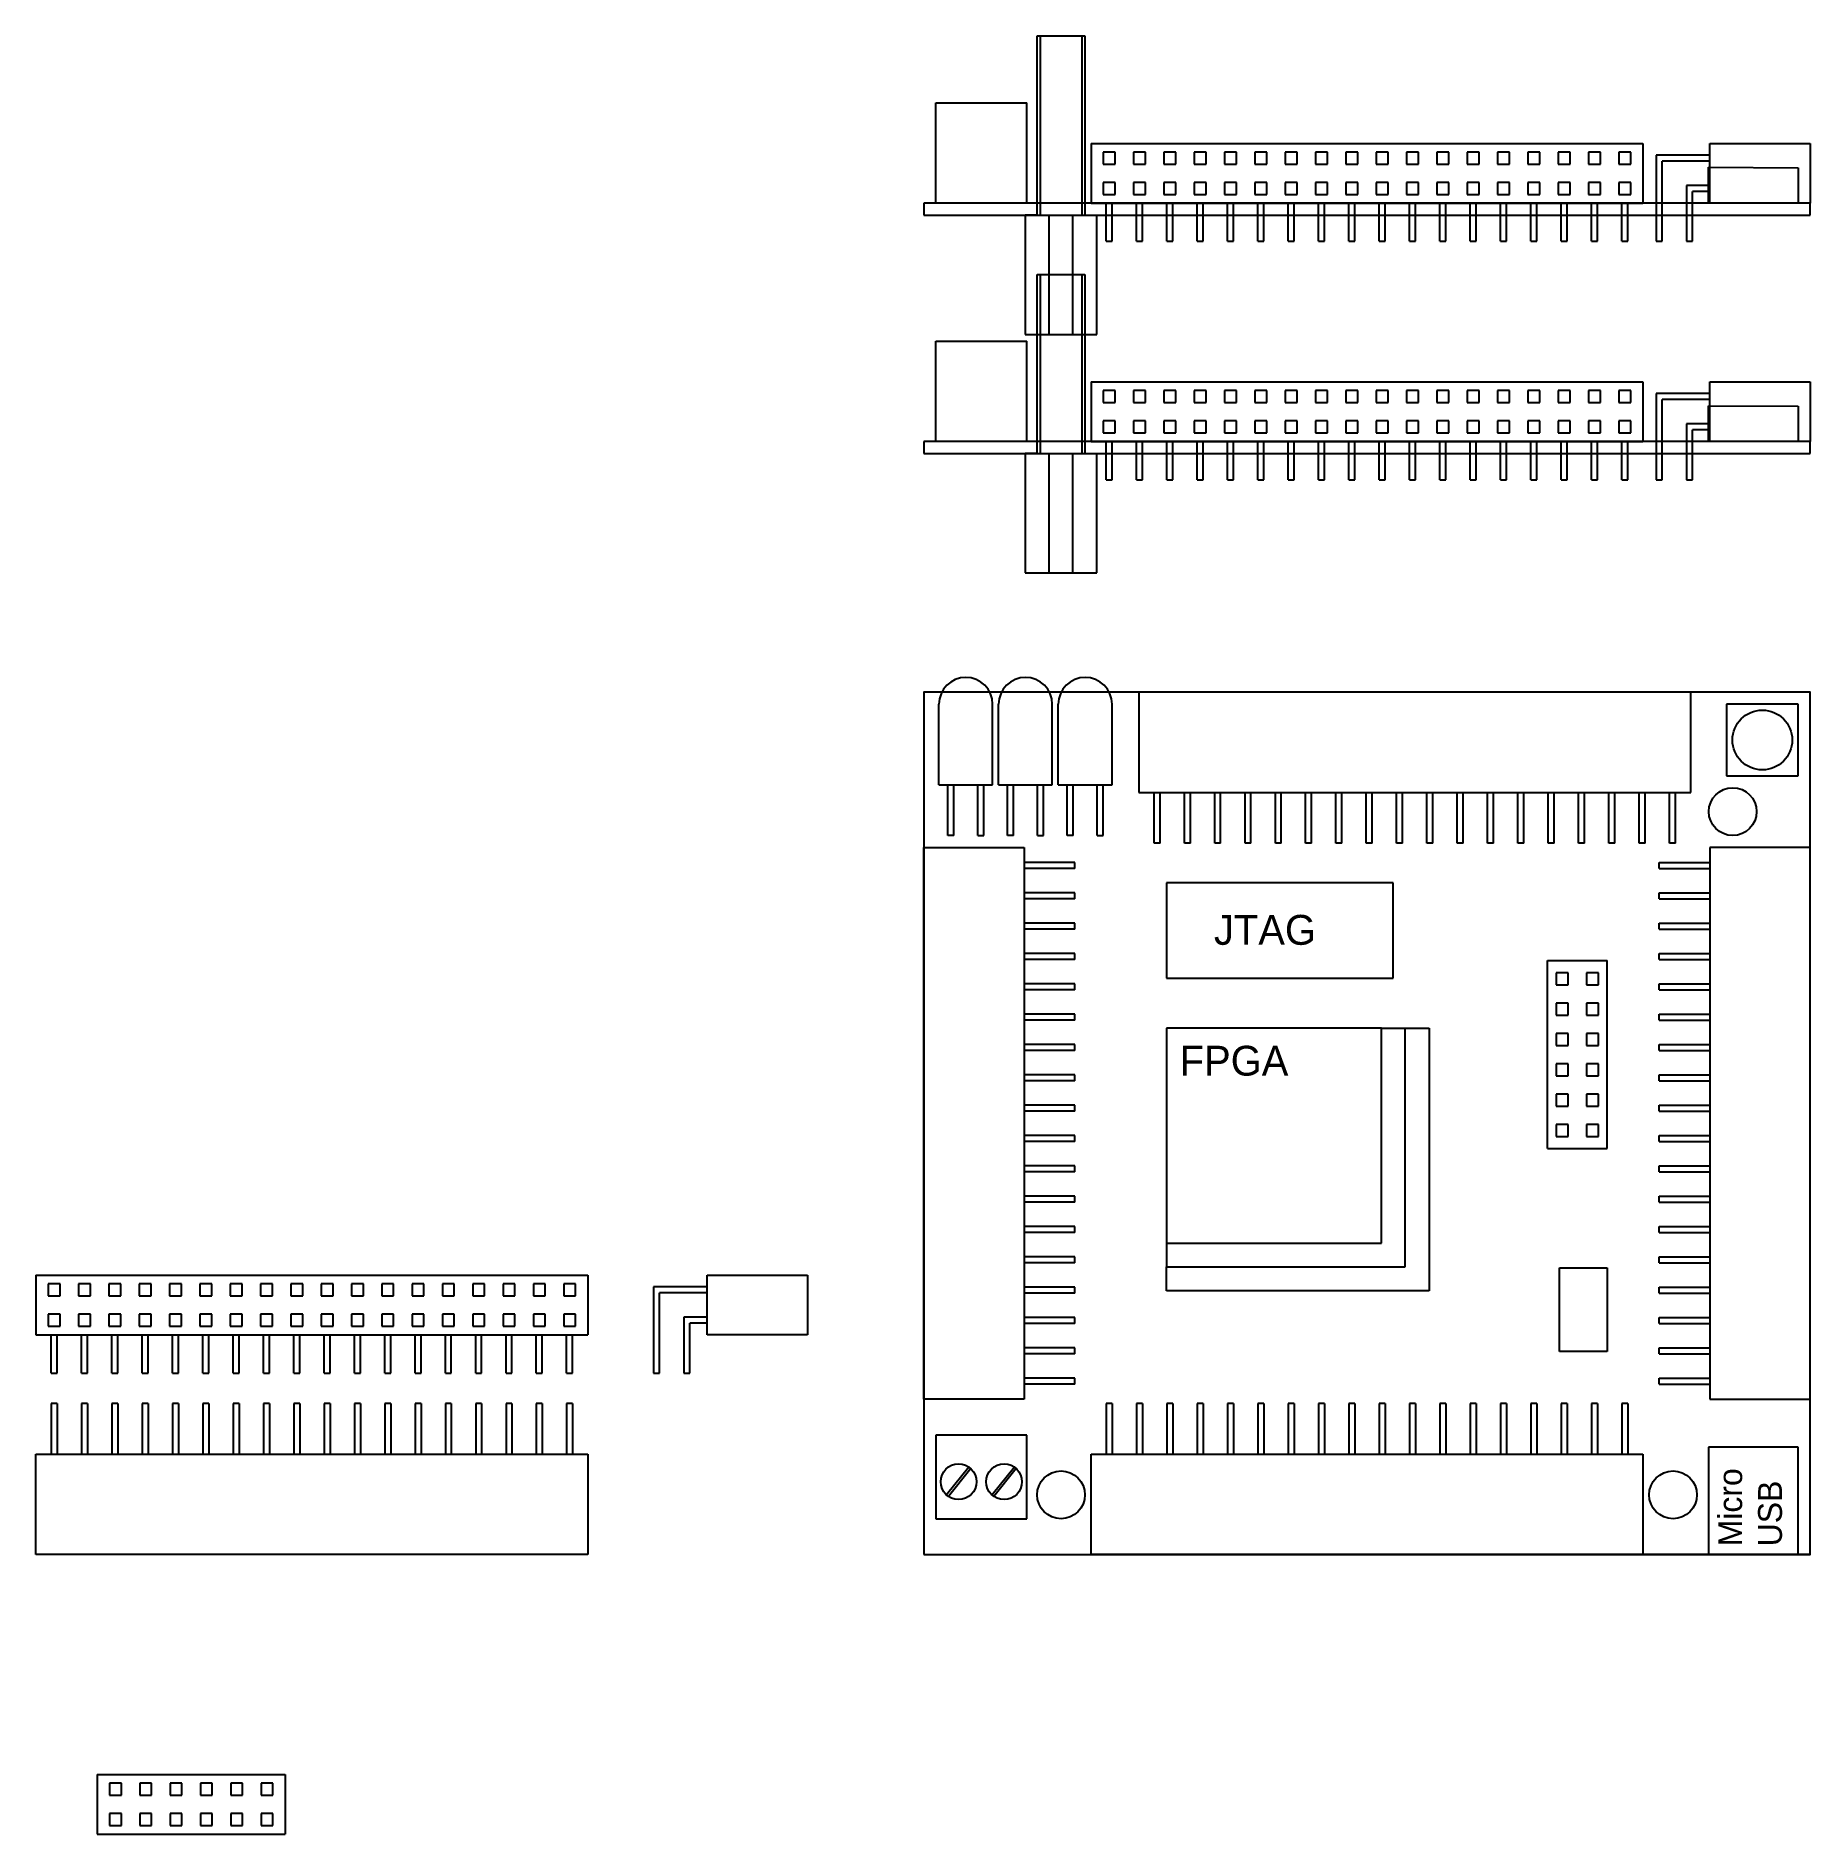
# Model space of a CAD drawing. Header units: millimetres. Extents: x 169 to 318, y 110 to 261.
import ezdxf

# ---------------------------------------------------------------- set-up
doc = ezdxf.new("R2010")
doc.units = ezdxf.units.MM

# ---------------------------------------------------------------- blocks, each defined once
blk = doc.blocks.new('*U6')
for p, q in [((-0.25, -1.6), (-0.25, 1.6)), ((0.25, -1.6), (0.25, 1.6)), ((-0.25, -1.6), (0.25, -1.6))]:
    blk.add_line(p, q)
blk = doc.blocks.new('*U7')
at = {"color": 0, "linetype": 'ByBlock', "lineweight": -2, "transparency": 16777216}
for p in [(0, 0), (2.54, 0), (5.08, 0), (7.62, 0), (10.16, 0), (12.7, 0), (15.24, 0), (17.78, 0), (20.32, 0), (22.86, 0), (25.4, 0), (27.94, 0), (30.48, 0), (33.02, 0), (35.56, 0), (38.1, 0), (40.64, 0), (43.18, 0)]:
    blk.add_blockref('*U6', p, dxfattribs=at)
blk = doc.blocks.new('*U8')
for p, q in [((0.25, 2.12), (-0.25, 2.12)), ((-0.25, 2.12), (-0.25, -2.12)), ((0.25, 2.12), (0.25, -2.12))]:
    blk.add_line(p, q)
blk = doc.blocks.new('*U9')
at = {"color": 0, "linetype": 'ByBlock', "lineweight": -2, "transparency": 16777216}
for p in [(0, 0), (2.54, 0), (5.08, 0), (7.62, 0), (10.16, 0), (12.7, 0), (15.24, 0), (17.78, 0), (20.32, 0), (22.86, 0), (25.4, 0), (27.94, 0), (30.48, 0), (33.02, 0), (35.56, 0), (38.1, 0), (40.64, 0), (43.18, 0)]:
    blk.add_blockref('*U8', p, dxfattribs=at)
blk = doc.blocks.new('*U10')
for p, q in [((0.25, 2.12), (-0.25, 2.12)), ((-0.25, 2.12), (-0.25, -2.12)), ((0.25, 2.12), (0.25, -2.12))]:
    blk.add_line(p, q)
blk = doc.blocks.new('*U12')
at = {"color": 0, "linetype": 'ByBlock', "lineweight": -2, "transparency": 16777216}
for p in [(0, 0), (2.54, 0), (5.08, 0), (7.62, 0), (10.16, 0), (12.7, 0), (15.24, 0), (17.78, 0), (20.32, 0), (22.86, 0), (25.4, 0), (27.94, 0), (30.48, 0), (33.02, 0), (35.56, 0), (38.1, 0), (40.64, 0), (43.18, 0)]:
    blk.add_blockref('*U10', p, dxfattribs=at)
blk = doc.blocks.new('*U16')
for p, q in [((0.25, 2.12), (-0.25, 2.12)), ((-0.25, 2.12), (-0.25, -2.12)), ((0.25, 2.12), (0.25, -2.12))]:
    blk.add_line(p, q)
blk = doc.blocks.new('*U18')
at = {"color": 0, "linetype": 'ByBlock', "lineweight": -2, "transparency": 16777216}
for p in [(0, 0), (2.54, 0), (5.08, 0), (7.62, 0), (10.16, 0), (12.7, 0), (15.24, 0), (17.78, 0), (20.32, 0), (22.86, 0), (25.4, 0), (27.94, 0), (30.48, 0), (33.02, 0), (35.56, 0), (38.1, 0), (40.64, 0), (43.18, 0)]:
    blk.add_blockref('*U16', p, dxfattribs=at)
blk = doc.blocks.new('*U19')
for p, q in [((0.25, 2.12), (-0.25, 2.12)), ((-0.25, 2.12), (-0.25, -2.12)), ((0.25, 2.12), (0.25, -2.12))]:
    blk.add_line(p, q)
blk = doc.blocks.new('*U21')
at = {"color": 0, "linetype": 'ByBlock', "lineweight": -2, "transparency": 16777216}
for p in [(0, 0), (2.54, 0), (5.08, 0), (7.62, 0), (10.16, 0), (12.7, 0), (15.24, 0), (17.78, 0), (20.32, 0), (22.86, 0), (25.4, 0), (27.94, 0), (30.48, 0), (33.02, 0), (35.56, 0), (38.1, 0), (40.64, 0), (43.18, 0)]:
    blk.add_blockref('*U19', p, dxfattribs=at)
blk = doc.blocks.new('*U22')
for p, q in [((0.25, 2.12), (-0.25, 2.12)), ((-0.25, 2.12), (-0.25, -2.12)), ((0.25, 2.12), (0.25, -2.12))]:
    blk.add_line(p, q)
blk = doc.blocks.new('*U24')
at = {"color": 0, "linetype": 'ByBlock', "lineweight": -2, "transparency": 16777216}
for p in [(0, 0), (2.54, 0), (5.08, 0), (7.62, 0), (10.16, 0), (12.7, 0), (15.24, 0), (17.78, 0), (20.32, 0), (22.86, 0), (25.4, 0), (27.94, 0), (30.48, 0), (33.02, 0), (35.56, 0), (38.1, 0), (40.64, 0), (43.18, 0)]:
    blk.add_blockref('*U22', p, dxfattribs=at)
blk = doc.blocks.new('*U60')
for p, q in [((0.25, 2.12), (-0.25, 2.12)), ((-0.25, 2.12), (-0.25, -2.12)), ((0.25, 2.12), (0.25, -2.12))]:
    blk.add_line(p, q)
blk = doc.blocks.new('*U62')
at = {"color": 0, "linetype": 'ByBlock', "lineweight": -2, "transparency": 16777216}
blk.add_blockref('*U60', (0, 0), dxfattribs=at)
blk = doc.blocks.new('*U63')
for p, q in [((0.25, 2.12), (-0.25, 2.12)), ((-0.25, 2.12), (-0.25, -2.12)), ((0.25, 2.12), (0.25, -2.12))]:
    blk.add_line(p, q)
blk = doc.blocks.new('*U64')
at = {"color": 0, "linetype": 'ByBlock', "lineweight": -2, "transparency": 16777216}
blk.add_blockref('*U63', (0, 0), dxfattribs=at)
blk = doc.blocks.new('*U58')
for p, q in [((-2.25, -2.38), (-2.25, 4.37)), ((2.25, -2.38), (2.25, 4.37)), ((-2.25, -2.38), (2.25, -2.38))]:
    blk.add_line(p, q)
blk.add_arc((0, 4.37), 2.25, 0, 180)
at = {"xscale": -1, "rotation": 180}
blk.add_blockref('*U62', (-1.25, -4.5), dxfattribs=at)
at = {"rotation": 180}
blk.add_blockref('*U64', (1.25, -4.5), dxfattribs=at)
blk = doc.blocks.new('*U59')
at = {"color": 0, "linetype": 'ByBlock', "lineweight": -2, "transparency": 16777216}
for p in [(0, 0), (5, 0), (10, 0)]:
    blk.add_blockref('*U58', p, dxfattribs=at)
blk = doc.blocks.new('*U78')
for p, q in [((-0.25, -1.6), (-0.25, 1.6)), ((0.25, -1.6), (0.25, 1.6)), ((-0.25, -1.6), (0.25, -1.6))]:
    blk.add_line(p, q)
blk = doc.blocks.new('*U80')
at = {"color": 0, "linetype": 'ByBlock', "lineweight": -2, "transparency": 16777216}
for p in [(0, 0), (2.54, 0), (5.08, 0), (7.62, 0), (10.16, 0), (12.7, 0), (15.24, 0), (17.78, 0), (20.32, 0), (22.86, 0), (25.4, 0), (27.94, 0), (30.48, 0), (33.02, 0), (35.56, 0), (38.1, 0), (40.64, 0), (43.18, 0)]:
    blk.add_blockref('*U78', p, dxfattribs=at)
blk = doc.blocks.new('*U82')
for p, q in [((-0.25, -1.6), (-0.25, 1.6)), ((0.25, -1.6), (0.25, 1.6)), ((-0.25, -1.6), (0.25, -1.6))]:
    blk.add_line(p, q)
blk = doc.blocks.new('*U84')
at = {"color": 0, "linetype": 'ByBlock', "lineweight": -2, "transparency": 16777216}
for p in [(0, 0), (2.54, 0), (5.08, 0), (7.62, 0), (10.16, 0), (12.7, 0), (15.24, 0), (17.78, 0), (20.32, 0), (22.86, 0), (25.4, 0), (27.94, 0), (30.48, 0), (33.02, 0), (35.56, 0), (38.1, 0), (40.64, 0), (43.18, 0)]:
    blk.add_blockref('*U82', p, dxfattribs=at)

msp = doc.modelspace()

# ---------------------------------------------------------------- linework, layer by layer
for p, q in [((253.29, 245.7), (253.29, 260.7)), ((253.29, 260.7), (257.29, 260.7)), ((253.54, 260.7), (253.54, 245.7)), ((257.04, 260.7), (257.04, 245.7)), ((257.29, 260.7), (257.29, 245.7)), ((244.81, 246.7), (244.81, 255.1)), ((244.81, 255.1), (252.43, 255.1)), ((252.43, 246.7), (252.43, 255.1)), ((257.81, 251.7), (257.81, 246.7)), ((257.81, 251.7), (304.03, 251.7)), ((304.03, 251.7), (304.03, 246.7)), ((309.63, 246.7), (309.63, 251.7)), ((309.63, 251.7), (318.03, 251.7)), ((318.03, 251.7), (318.03, 246.7)), ((259.83, 250.97), (258.83, 250.97)), ((258.83, 250.97), (258.83, 249.97)), ((259.83, 249.97), (259.83, 250.97)), ((262.37, 250.97), (261.37, 250.97)), ((261.37, 250.97), (261.37, 249.97)), ((262.37, 249.97), (262.37, 250.97)), ((264.91, 250.97), (263.91, 250.97)), ((263.91, 250.97), (263.91, 249.97)), ((264.91, 249.97), (264.91, 250.97)), ((267.45, 250.97), (266.45, 250.97)), ((266.45, 250.97), (266.45, 249.97)), ((267.45, 249.97), (267.45, 250.97)), ((269.99, 250.97), (268.99, 250.97)), ((268.99, 250.97), (268.99, 249.97)), ((269.99, 249.97), (269.99, 250.97)), ((272.53, 250.97), (271.53, 250.97)), ((271.53, 250.97), (271.53, 249.97)), ((272.53, 249.97), (272.53, 250.97)), ((275.07, 250.97), (274.07, 250.97)), ((274.07, 250.97), (274.07, 249.97)), ((275.07, 249.97), (275.07, 250.97)), ((277.61, 250.97), (276.61, 250.97)), ((276.61, 250.97), (276.61, 249.97)), ((277.61, 249.97), (277.61, 250.97)), ((280.15, 250.97), (279.15, 250.97)), ((279.15, 250.97), (279.15, 249.97)), ((280.15, 249.97), (280.15, 250.97)), ((282.69, 250.97), (281.69, 250.97)), ((281.69, 250.97), (281.69, 249.97)), ((282.69, 249.97), (282.69, 250.97)), ((285.23, 250.97), (284.23, 250.97)), ((284.23, 250.97), (284.23, 249.97)), ((285.23, 249.97), (285.23, 250.97)), ((287.77, 250.97), (286.77, 250.97)), ((286.77, 250.97), (286.77, 249.97)), ((287.77, 249.97), (287.77, 250.97)), ((290.31, 250.97), (289.31, 250.97)), ((289.31, 250.97), (289.31, 249.97)), ((290.31, 249.97), (290.31, 250.97)), ((292.85, 250.97), (291.85, 250.97)), ((291.85, 250.97), (291.85, 249.97)), ((292.85, 249.97), (292.85, 250.97)), ((295.39, 250.97), (294.39, 250.97)), ((294.39, 250.97), (294.39, 249.97)), ((295.39, 249.97), (295.39, 250.97)), ((297.93, 250.97), (296.93, 250.97)), ((296.93, 250.97), (296.93, 249.97)), ((297.93, 249.97), (297.93, 250.97)), ((300.47, 250.97), (299.47, 250.97)), ((299.47, 250.97), (299.47, 249.97)), ((300.47, 249.97), (300.47, 250.97)), ((303.01, 250.97), (302.01, 250.97)), ((302.01, 250.97), (302.01, 249.97)), ((303.01, 249.97), (303.01, 250.97)), ((309.63, 250.72), (305.14, 250.72)), ((305.14, 250.72), (305.14, 243.5)), ((309.63, 250.22), (305.64, 250.22)), ((305.64, 243.5), (305.64, 250.22)), ((258.83, 249.97), (259.83, 249.97)), ((261.37, 249.97), (262.37, 249.97)), ((263.91, 249.97), (264.91, 249.97)), ((266.45, 249.97), (267.45, 249.97)), ((268.99, 249.97), (269.99, 249.97)), ((271.53, 249.97), (272.53, 249.97)), ((274.07, 249.97), (275.07, 249.97)), ((276.61, 249.97), (277.61, 249.97)), ((279.15, 249.97), (280.15, 249.97)), ((281.69, 249.97), (282.69, 249.97)), ((284.23, 249.97), (285.23, 249.97)), ((286.77, 249.97), (287.77, 249.97)), ((289.31, 249.97), (290.31, 249.97)), ((291.85, 249.97), (292.85, 249.97)), ((294.39, 249.97), (295.39, 249.97)), ((296.93, 249.97), (297.93, 249.97)), ((299.47, 249.97), (300.47, 249.97)), ((302.01, 249.97), (303.01, 249.97)), ((309.53, 246.7), (309.53, 249.7)), ((309.53, 249.7), (317.03, 249.64)), ((317.03, 249.64), (317.03, 246.7)), ((259.83, 248.43), (258.83, 248.43)), ((258.83, 248.43), (258.83, 247.43)), ((258.83, 247.43), (259.83, 247.43)), ((259.83, 247.43), (259.83, 248.43)), ((262.37, 248.43), (261.37, 248.43)), ((261.37, 248.43), (261.37, 247.43)), ((261.37, 247.43), (262.37, 247.43)), ((262.37, 247.43), (262.37, 248.43)), ((264.91, 248.43), (263.91, 248.43)), ((263.91, 248.43), (263.91, 247.43)), ((263.91, 247.43), (264.91, 247.43)), ((264.91, 247.43), (264.91, 248.43)), ((267.45, 248.43), (266.45, 248.43)), ((266.45, 248.43), (266.45, 247.43)), ((266.45, 247.43), (267.45, 247.43)), ((267.45, 247.43), (267.45, 248.43)), ((269.99, 248.43), (268.99, 248.43)), ((268.99, 248.43), (268.99, 247.43)), ((268.99, 247.43), (269.99, 247.43)), ((269.99, 247.43), (269.99, 248.43)), ((272.53, 248.43), (271.53, 248.43)), ((271.53, 248.43), (271.53, 247.43)), ((271.53, 247.43), (272.53, 247.43)), ((272.53, 247.43), (272.53, 248.43)), ((275.07, 248.43), (274.07, 248.43)), ((274.07, 248.43), (274.07, 247.43)), ((274.07, 247.43), (275.07, 247.43)), ((275.07, 247.43), (275.07, 248.43)), ((277.61, 248.43), (276.61, 248.43)), ((276.61, 248.43), (276.61, 247.43)), ((276.61, 247.43), (277.61, 247.43)), ((277.61, 247.43), (277.61, 248.43)), ((280.15, 248.43), (279.15, 248.43)), ((279.15, 248.43), (279.15, 247.43)), ((279.15, 247.43), (280.15, 247.43)), ((280.15, 247.43), (280.15, 248.43)), ((282.69, 248.43), (281.69, 248.43)), ((281.69, 248.43), (281.69, 247.43)), ((281.69, 247.43), (282.69, 247.43)), ((282.69, 247.43), (282.69, 248.43)), ((285.23, 248.43), (284.23, 248.43)), ((284.23, 248.43), (284.23, 247.43)), ((284.23, 247.43), (285.23, 247.43)), ((285.23, 247.43), (285.23, 248.43)), ((287.77, 248.43), (286.77, 248.43)), ((286.77, 248.43), (286.77, 247.43)), ((286.77, 247.43), (287.77, 247.43)), ((287.77, 247.43), (287.77, 248.43)), ((290.31, 248.43), (289.31, 248.43)), ((289.31, 248.43), (289.31, 247.43)), ((289.31, 247.43), (290.31, 247.43)), ((290.31, 247.43), (290.31, 248.43)), ((292.85, 248.43), (291.85, 248.43)), ((291.85, 248.43), (291.85, 247.43)), ((291.85, 247.43), (292.85, 247.43)), ((292.85, 247.43), (292.85, 248.43)), ((295.39, 248.43), (294.39, 248.43)), ((294.39, 248.43), (294.39, 247.43)), ((294.39, 247.43), (295.39, 247.43)), ((295.39, 247.43), (295.39, 248.43)), ((297.93, 248.43), (296.93, 248.43)), ((296.93, 248.43), (296.93, 247.43)), ((296.93, 247.43), (297.93, 247.43)), ((297.93, 247.43), (297.93, 248.43)), ((300.47, 248.43), (299.47, 248.43)), ((299.47, 248.43), (299.47, 247.43)), ((299.47, 247.43), (300.47, 247.43)), ((300.47, 247.43), (300.47, 248.43)), ((303.01, 248.43), (302.01, 248.43)), ((302.01, 248.43), (302.01, 247.43)), ((302.01, 247.43), (303.01, 247.43)), ((303.01, 247.43), (303.01, 248.43)), ((309.63, 248.18), (307.68, 248.18)), ((307.68, 248.18), (307.68, 243.5)), ((309.63, 247.68), (308.18, 247.68)), ((308.18, 243.5), (308.18, 247.68)), ((318.03, 246.7), (243.81, 246.7)), ((243.81, 246.7), (243.81, 245.7)), ((243.81, 245.7), (318.03, 245.7)), ((253.29, 245.7), (252.29, 245.7)), ((252.29, 245.7), (252.29, 235.7)), ((254.29, 235.7), (254.29, 245.7)), ((256.29, 235.7), (256.29, 245.7)), ((257.81, 246.7), (304.03, 246.7)), ((258.29, 235.7), (258.29, 245.7)), ((318.03, 246.7), (309.63, 246.7)), ((318.03, 245.7), (318.03, 246.7)), ((305.14, 243.5), (305.64, 243.5)), ((307.68, 243.5), (308.18, 243.5)), ((253.29, 225.73), (253.29, 240.73)), ((253.29, 240.73), (257.29, 240.73)), ((253.54, 240.73), (253.54, 225.73)), ((257.04, 240.73), (257.04, 225.73)), ((257.29, 240.73), (257.29, 225.73)), ((244.81, 226.73), (244.81, 235.13)), ((244.81, 235.13), (252.43, 235.13)), ((252.29, 235.7), (258.29, 235.7)), ((252.43, 226.73), (252.43, 235.13)), ((257.81, 231.73), (257.81, 226.73)), ((257.81, 231.73), (304.03, 231.73)), ((259.83, 231), (258.83, 231)), ((258.83, 231), (258.83, 230)), ((259.83, 230), (259.83, 231)), ((262.37, 231), (261.37, 231)), ((261.37, 231), (261.37, 230)), ((262.37, 230), (262.37, 231)), ((264.91, 231), (263.91, 231)), ((263.91, 231), (263.91, 230)), ((264.91, 230), (264.91, 231)), ((267.45, 231), (266.45, 231)), ((266.45, 231), (266.45, 230)), ((267.45, 230), (267.45, 231)), ((269.99, 231), (268.99, 231)), ((268.99, 231), (268.99, 230)), ((269.99, 230), (269.99, 231)), ((272.53, 231), (271.53, 231)), ((271.53, 231), (271.53, 230)), ((272.53, 230), (272.53, 231)), ((275.07, 231), (274.07, 231)), ((274.07, 231), (274.07, 230)), ((275.07, 230), (275.07, 231)), ((277.61, 231), (276.61, 231)), ((276.61, 231), (276.61, 230)), ((277.61, 230), (277.61, 231)), ((280.15, 231), (279.15, 231)), ((279.15, 231), (279.15, 230)), ((280.15, 230), (280.15, 231)), ((282.69, 231), (281.69, 231)), ((281.69, 231), (281.69, 230)), ((282.69, 230), (282.69, 231)), ((285.23, 231), (284.23, 231)), ((284.23, 231), (284.23, 230)), ((285.23, 230), (285.23, 231)), ((287.77, 231), (286.77, 231)), ((286.77, 231), (286.77, 230)), ((287.77, 230), (287.77, 231)), ((290.31, 231), (289.31, 231)), ((289.31, 231), (289.31, 230)), ((290.31, 230), (290.31, 231)), ((292.85, 231), (291.85, 231)), ((291.85, 231), (291.85, 230)), ((292.85, 230), (292.85, 231)), ((295.39, 231), (294.39, 231)), ((294.39, 231), (294.39, 230)), ((295.39, 230), (295.39, 231)), ((297.93, 231), (296.93, 231)), ((296.93, 231), (296.93, 230)), ((297.93, 230), (297.93, 231)), ((300.47, 231), (299.47, 231)), ((299.47, 231), (299.47, 230)), ((300.47, 230), (300.47, 231)), ((303.01, 231), (302.01, 231)), ((302.01, 231), (302.01, 230)), ((303.01, 230), (303.01, 231)), ((304.03, 231.73), (304.03, 226.73)), ((309.63, 230.75), (305.14, 230.75)), ((305.14, 230.75), (305.14, 223.53)), ((309.63, 226.73), (309.63, 231.73)), ((309.63, 231.73), (318.03, 231.73)), ((318.03, 231.73), (318.03, 226.73)), ((258.83, 230), (259.83, 230)), ((261.37, 230), (262.37, 230)), ((263.91, 230), (264.91, 230)), ((266.45, 230), (267.45, 230)), ((268.99, 230), (269.99, 230)), ((271.53, 230), (272.53, 230)), ((274.07, 230), (275.07, 230)), ((276.61, 230), (277.61, 230)), ((279.15, 230), (280.15, 230)), ((281.69, 230), (282.69, 230)), ((284.23, 230), (285.23, 230)), ((286.77, 230), (287.77, 230)), ((289.31, 230), (290.31, 230)), ((291.85, 230), (292.85, 230)), ((294.39, 230), (295.39, 230)), ((296.93, 230), (297.93, 230)), ((299.47, 230), (300.47, 230)), ((302.01, 230), (303.01, 230)), ((309.63, 230.25), (305.64, 230.25)), ((305.64, 223.53), (305.64, 230.25)), ((309.53, 226.73), (309.53, 229.73)), ((309.53, 229.73), (317.03, 229.68)), ((317.03, 229.68), (317.03, 226.73)), ((259.83, 228.46), (258.83, 228.46)), ((258.83, 228.46), (258.83, 227.46)), ((258.83, 227.46), (259.83, 227.46)), ((259.83, 227.46), (259.83, 228.46)), ((262.37, 228.46), (261.37, 228.46)), ((261.37, 228.46), (261.37, 227.46)), ((261.37, 227.46), (262.37, 227.46)), ((262.37, 227.46), (262.37, 228.46)), ((264.91, 228.46), (263.91, 228.46)), ((263.91, 228.46), (263.91, 227.46)), ((263.91, 227.46), (264.91, 227.46)), ((264.91, 227.46), (264.91, 228.46)), ((267.45, 228.46), (266.45, 228.46)), ((266.45, 228.46), (266.45, 227.46)), ((266.45, 227.46), (267.45, 227.46)), ((267.45, 227.46), (267.45, 228.46)), ((269.99, 228.46), (268.99, 228.46)), ((268.99, 228.46), (268.99, 227.46)), ((268.99, 227.46), (269.99, 227.46)), ((269.99, 227.46), (269.99, 228.46)), ((272.53, 228.46), (271.53, 228.46)), ((271.53, 228.46), (271.53, 227.46)), ((271.53, 227.46), (272.53, 227.46)), ((272.53, 227.46), (272.53, 228.46)), ((275.07, 228.46), (274.07, 228.46)), ((274.07, 228.46), (274.07, 227.46)), ((274.07, 227.46), (275.07, 227.46)), ((275.07, 227.46), (275.07, 228.46)), ((277.61, 228.46), (276.61, 228.46)), ((276.61, 228.46), (276.61, 227.46)), ((276.61, 227.46), (277.61, 227.46)), ((277.61, 227.46), (277.61, 228.46)), ((280.15, 228.46), (279.15, 228.46)), ((279.15, 228.46), (279.15, 227.46)), ((279.15, 227.46), (280.15, 227.46)), ((280.15, 227.46), (280.15, 228.46)), ((282.69, 228.46), (281.69, 228.46)), ((281.69, 228.46), (281.69, 227.46)), ((281.69, 227.46), (282.69, 227.46)), ((282.69, 227.46), (282.69, 228.46)), ((285.23, 228.46), (284.23, 228.46)), ((284.23, 228.46), (284.23, 227.46)), ((284.23, 227.46), (285.23, 227.46)), ((285.23, 227.46), (285.23, 228.46)), ((287.77, 228.46), (286.77, 228.46)), ((286.77, 228.46), (286.77, 227.46)), ((286.77, 227.46), (287.77, 227.46)), ((287.77, 227.46), (287.77, 228.46)), ((290.31, 228.46), (289.31, 228.46)), ((289.31, 228.46), (289.31, 227.46)), ((289.31, 227.46), (290.31, 227.46)), ((290.31, 227.46), (290.31, 228.46)), ((292.85, 228.46), (291.85, 228.46)), ((291.85, 228.46), (291.85, 227.46)), ((291.85, 227.46), (292.85, 227.46)), ((292.85, 227.46), (292.85, 228.46)), ((295.39, 228.46), (294.39, 228.46)), ((294.39, 228.46), (294.39, 227.46)), ((294.39, 227.46), (295.39, 227.46)), ((295.39, 227.46), (295.39, 228.46)), ((297.93, 228.46), (296.93, 228.46)), ((296.93, 228.46), (296.93, 227.46)), ((296.93, 227.46), (297.93, 227.46)), ((297.93, 227.46), (297.93, 228.46)), ((300.47, 228.46), (299.47, 228.46)), ((299.47, 228.46), (299.47, 227.46)), ((299.47, 227.46), (300.47, 227.46)), ((300.47, 227.46), (300.47, 228.46)), ((303.01, 228.46), (302.01, 228.46)), ((302.01, 228.46), (302.01, 227.46)), ((302.01, 227.46), (303.01, 227.46)), ((303.01, 227.46), (303.01, 228.46)), ((309.63, 228.21), (307.68, 228.21)), ((307.68, 228.21), (307.68, 223.53)), ((309.63, 227.71), (308.18, 227.71)), ((308.18, 223.53), (308.18, 227.71)), ((318.03, 226.73), (243.81, 226.73)), ((243.81, 226.73), (243.81, 225.73)), ((257.81, 226.73), (304.03, 226.73)), ((318.03, 226.73), (309.63, 226.73)), ((318.03, 225.73), (318.03, 226.73)), ((243.81, 225.73), (318.03, 225.73)), ((253.29, 225.73), (252.29, 225.73)), ((252.29, 225.73), (252.29, 215.73)), ((254.29, 215.73), (254.29, 225.73)), ((256.29, 215.73), (256.29, 225.73)), ((258.29, 215.73), (258.29, 225.73)), ((305.14, 223.53), (305.64, 223.53)), ((307.68, 223.53), (308.18, 223.53)), ((252.29, 215.73), (258.29, 215.73)), ((308.03, 205.73), (261.81, 205.73)), ((261.81, 205.73), (261.81, 197.33)), ((308.03, 197.33), (308.03, 205.73)), ((317.03, 204.73), (311.03, 204.73)), ((311.03, 204.73), (311.03, 198.73)), ((317.03, 198.73), (317.03, 204.73)), ((261.81, 197.33), (308.03, 197.33)), ((311.03, 198.73), (317.03, 198.73)), ((243.81, 146.51), (243.81, 192.73)), ((243.81, 192.73), (252.21, 192.73)), ((252.21, 192.73), (252.21, 146.51)), ((309.63, 192.73), (309.63, 146.51)), ((318.03, 192.73), (309.63, 192.73)), ((318.03, 146.51), (318.03, 192.73)), ((283.12, 189.77), (264.12, 189.77)), ((264.12, 189.77), (264.12, 181.77)), ((283.12, 181.77), (283.12, 189.77)), ((296.03, 183.25), (301.03, 183.25)), ((296.03, 167.51), (296.03, 183.25)), ((297.76, 182.23), (296.76, 182.23)), ((296.76, 182.23), (296.76, 181.23)), ((297.76, 181.23), (297.76, 182.23)), ((300.3, 182.23), (299.3, 182.23)), ((299.3, 182.23), (299.3, 181.23)), ((300.3, 181.23), (300.3, 182.23)), ((301.03, 167.51), (301.03, 183.25)), ((264.12, 181.77), (283.12, 181.77)), ((296.76, 181.23), (297.76, 181.23)), ((299.3, 181.23), (300.3, 181.23)), ((297.76, 179.69), (296.76, 179.69)), ((296.76, 179.69), (296.76, 178.69)), ((297.76, 178.69), (297.76, 179.69)), ((300.3, 179.69), (299.3, 179.69)), ((299.3, 179.69), (299.3, 178.69)), ((300.3, 178.69), (300.3, 179.69)), ((296.76, 178.69), (297.76, 178.69)), ((299.3, 178.69), (300.3, 178.69)), ((264.12, 177.6), (264.12, 159.6)), ((282.12, 177.6), (264.12, 177.6)), ((282.12, 159.6), (282.12, 177.6)), ((282.12, 177.6), (284.12, 177.6)), ((284.12, 159.6), (284.12, 177.6)), ((284.12, 177.6), (286.12, 177.6)), ((286.12, 177.6), (286.12, 155.6)), ((297.76, 177.15), (296.76, 177.15)), ((296.76, 177.15), (296.76, 176.15)), ((297.76, 176.15), (297.76, 177.15)), ((300.3, 177.15), (299.3, 177.15)), ((299.3, 177.15), (299.3, 176.15)), ((300.3, 176.15), (300.3, 177.15)), ((296.76, 176.15), (297.76, 176.15)), ((299.3, 176.15), (300.3, 176.15)), ((297.76, 174.61), (296.76, 174.61)), ((296.76, 174.61), (296.76, 173.61)), ((296.76, 173.61), (297.76, 173.61)), ((297.76, 173.61), (297.76, 174.61)), ((300.3, 174.61), (299.3, 174.61)), ((299.3, 174.61), (299.3, 173.61)), ((299.3, 173.61), (300.3, 173.61)), ((300.3, 173.61), (300.3, 174.61)), ((297.76, 172.07), (296.76, 172.07)), ((296.76, 172.07), (296.76, 171.07)), ((297.76, 171.07), (297.76, 172.07)), ((300.3, 172.07), (299.3, 172.07)), ((299.3, 172.07), (299.3, 171.07)), ((300.3, 171.07), (300.3, 172.07)), ((296.76, 171.07), (297.76, 171.07)), ((299.3, 171.07), (300.3, 171.07)), ((297.76, 169.53), (296.76, 169.53)), ((296.76, 169.53), (296.76, 168.53)), ((297.76, 168.53), (297.76, 169.53)), ((300.3, 169.53), (299.3, 169.53)), ((299.3, 169.53), (299.3, 168.53)), ((300.3, 168.53), (300.3, 169.53)), ((296.03, 167.51), (301.03, 167.51)), ((296.76, 168.53), (297.76, 168.53)), ((299.3, 168.53), (300.3, 168.53)), ((264.12, 159.6), (282.12, 159.6)), ((264.12, 159.6), (264.12, 157.6)), ((284.12, 157.6), (284.12, 159.6)), ((169.43, 156.91), (169.43, 151.91)), ((169.43, 156.91), (215.65, 156.91)), ((215.65, 156.91), (215.65, 151.91)), ((225.65, 151.91), (225.65, 156.91)), ((225.65, 156.91), (234.05, 156.91)), ((234.05, 156.91), (234.05, 151.91)), ((264.12, 157.6), (282.12, 157.6)), ((264.12, 155.6), (264.12, 157.6)), ((282.12, 157.6), (284.12, 157.6)), ((297.03, 150.51), (297.03, 157.51)), ((297.03, 157.51), (301.03, 157.51)), ((301.03, 157.51), (301.03, 150.51)), ((171.45, 156.18), (170.45, 156.18)), ((170.45, 156.18), (170.45, 155.18)), ((170.45, 155.18), (171.45, 155.18)), ((171.45, 155.18), (171.45, 156.18)), ((173.99, 156.18), (172.99, 156.18)), ((172.99, 156.18), (172.99, 155.18)), ((172.99, 155.18), (173.99, 155.18)), ((173.99, 155.18), (173.99, 156.18)), ((176.53, 156.18), (175.53, 156.18)), ((175.53, 156.18), (175.53, 155.18)), ((175.53, 155.18), (176.53, 155.18)), ((176.53, 155.18), (176.53, 156.18)), ((179.07, 156.18), (178.07, 156.18)), ((178.07, 156.18), (178.07, 155.18)), ((178.07, 155.18), (179.07, 155.18)), ((179.07, 155.18), (179.07, 156.18)), ((181.61, 156.18), (180.61, 156.18)), ((180.61, 156.18), (180.61, 155.18)), ((180.61, 155.18), (181.61, 155.18)), ((181.61, 155.18), (181.61, 156.18)), ((184.15, 156.18), (183.15, 156.18)), ((183.15, 156.18), (183.15, 155.18)), ((183.15, 155.18), (184.15, 155.18)), ((184.15, 155.18), (184.15, 156.18)), ((186.69, 156.18), (185.69, 156.18)), ((185.69, 156.18), (185.69, 155.18)), ((185.69, 155.18), (186.69, 155.18)), ((186.69, 155.18), (186.69, 156.18)), ((189.23, 156.18), (188.23, 156.18)), ((188.23, 156.18), (188.23, 155.18)), ((188.23, 155.18), (189.23, 155.18)), ((189.23, 155.18), (189.23, 156.18)), ((191.77, 156.18), (190.77, 156.18)), ((190.77, 156.18), (190.77, 155.18)), ((190.77, 155.18), (191.77, 155.18)), ((191.77, 155.18), (191.77, 156.18)), ((194.31, 156.18), (193.31, 156.18)), ((193.31, 156.18), (193.31, 155.18)), ((193.31, 155.18), (194.31, 155.18)), ((194.31, 155.18), (194.31, 156.18)), ((196.85, 156.18), (195.85, 156.18)), ((195.85, 156.18), (195.85, 155.18)), ((195.85, 155.18), (196.85, 155.18)), ((196.85, 155.18), (196.85, 156.18)), ((199.39, 156.18), (198.39, 156.18)), ((198.39, 156.18), (198.39, 155.18)), ((198.39, 155.18), (199.39, 155.18)), ((199.39, 155.18), (199.39, 156.18)), ((201.93, 156.18), (200.93, 156.18)), ((200.93, 156.18), (200.93, 155.18)), ((200.93, 155.18), (201.93, 155.18)), ((201.93, 155.18), (201.93, 156.18)), ((204.47, 156.18), (203.47, 156.18)), ((203.47, 156.18), (203.47, 155.18)), ((203.47, 155.18), (204.47, 155.18)), ((204.47, 155.18), (204.47, 156.18)), ((207.01, 156.18), (206.01, 156.18)), ((206.01, 156.18), (206.01, 155.18)), ((206.01, 155.18), (207.01, 155.18)), ((207.01, 155.18), (207.01, 156.18)), ((209.55, 156.18), (208.55, 156.18)), ((208.55, 156.18), (208.55, 155.18)), ((208.55, 155.18), (209.55, 155.18)), ((209.55, 155.18), (209.55, 156.18)), ((212.09, 156.18), (211.09, 156.18)), ((211.09, 156.18), (211.09, 155.18)), ((211.09, 155.18), (212.09, 155.18)), ((212.09, 155.18), (212.09, 156.18)), ((214.63, 156.18), (213.63, 156.18)), ((213.63, 156.18), (213.63, 155.18)), ((213.63, 155.18), (214.63, 155.18)), ((214.63, 155.18), (214.63, 156.18)), ((225.65, 155.93), (221.16, 155.93)), ((221.16, 155.93), (221.16, 148.71)), ((225.65, 155.43), (221.66, 155.43)), ((221.66, 148.71), (221.66, 155.43)), ((286.12, 155.6), (264.12, 155.6)), ((171.45, 153.64), (170.45, 153.64)), ((170.45, 153.64), (170.45, 152.64)), ((171.45, 152.64), (171.45, 153.64)), ((173.99, 153.64), (172.99, 153.64)), ((172.99, 153.64), (172.99, 152.64)), ((173.99, 152.64), (173.99, 153.64)), ((176.53, 153.64), (175.53, 153.64)), ((175.53, 153.64), (175.53, 152.64)), ((176.53, 152.64), (176.53, 153.64)), ((179.07, 153.64), (178.07, 153.64)), ((178.07, 153.64), (178.07, 152.64)), ((179.07, 152.64), (179.07, 153.64)), ((181.61, 153.64), (180.61, 153.64)), ((180.61, 153.64), (180.61, 152.64)), ((181.61, 152.64), (181.61, 153.64)), ((184.15, 153.64), (183.15, 153.64)), ((183.15, 153.64), (183.15, 152.64)), ((184.15, 152.64), (184.15, 153.64)), ((186.69, 153.64), (185.69, 153.64)), ((185.69, 153.64), (185.69, 152.64)), ((186.69, 152.64), (186.69, 153.64)), ((189.23, 153.64), (188.23, 153.64)), ((188.23, 153.64), (188.23, 152.64)), ((189.23, 152.64), (189.23, 153.64)), ((191.77, 153.64), (190.77, 153.64)), ((190.77, 153.64), (190.77, 152.64)), ((191.77, 152.64), (191.77, 153.64)), ((194.31, 153.64), (193.31, 153.64)), ((193.31, 153.64), (193.31, 152.64)), ((194.31, 152.64), (194.31, 153.64)), ((196.85, 153.64), (195.85, 153.64)), ((195.85, 153.64), (195.85, 152.64)), ((196.85, 152.64), (196.85, 153.64)), ((199.39, 153.64), (198.39, 153.64)), ((198.39, 153.64), (198.39, 152.64)), ((199.39, 152.64), (199.39, 153.64)), ((201.93, 153.64), (200.93, 153.64)), ((200.93, 153.64), (200.93, 152.64)), ((201.93, 152.64), (201.93, 153.64)), ((204.47, 153.64), (203.47, 153.64)), ((203.47, 153.64), (203.47, 152.64)), ((204.47, 152.64), (204.47, 153.64)), ((207.01, 153.64), (206.01, 153.64)), ((206.01, 153.64), (206.01, 152.64)), ((207.01, 152.64), (207.01, 153.64)), ((209.55, 153.64), (208.55, 153.64)), ((208.55, 153.64), (208.55, 152.64)), ((209.55, 152.64), (209.55, 153.64)), ((212.09, 153.64), (211.09, 153.64)), ((211.09, 153.64), (211.09, 152.64)), ((212.09, 152.64), (212.09, 153.64)), ((214.63, 153.64), (213.63, 153.64)), ((213.63, 153.64), (213.63, 152.64)), ((214.63, 152.64), (214.63, 153.64)), ((170.45, 152.64), (171.45, 152.64)), ((172.99, 152.64), (173.99, 152.64)), ((175.53, 152.64), (176.53, 152.64)), ((178.07, 152.64), (179.07, 152.64)), ((180.61, 152.64), (181.61, 152.64)), ((183.15, 152.64), (184.15, 152.64)), ((185.69, 152.64), (186.69, 152.64)), ((188.23, 152.64), (189.23, 152.64)), ((190.77, 152.64), (191.77, 152.64)), ((193.31, 152.64), (194.31, 152.64)), ((195.85, 152.64), (196.85, 152.64)), ((198.39, 152.64), (199.39, 152.64)), ((200.93, 152.64), (201.93, 152.64)), ((203.47, 152.64), (204.47, 152.64)), ((206.01, 152.64), (207.01, 152.64)), ((208.55, 152.64), (209.55, 152.64)), ((211.09, 152.64), (212.09, 152.64)), ((213.63, 152.64), (214.63, 152.64)), ((225.65, 153.39), (223.7, 153.39)), ((223.7, 153.39), (223.7, 148.71)), ((225.65, 152.89), (224.2, 152.89)), ((224.2, 148.71), (224.2, 152.89)), ((169.43, 151.91), (215.65, 151.91)), ((234.05, 151.91), (225.65, 151.91)), ((301.03, 150.51), (297.03, 150.51)), ((221.16, 148.71), (221.66, 148.71)), ((223.7, 148.71), (224.2, 148.71)), ((252.21, 146.51), (243.81, 146.51)), ((309.63, 146.51), (318.03, 146.51)), ((252.43, 143.51), (244.81, 143.51)), ((244.81, 143.51), (244.81, 136.51)), ((252.43, 136.51), (252.43, 143.51)), ((169.43, 141.91), (215.65, 141.91)), ((169.43, 133.51), (169.43, 141.91)), ((215.65, 141.91), (215.65, 133.51)), ((257.81, 141.91), (304.03, 141.91)), ((257.81, 133.51), (257.81, 141.91)), ((304.03, 141.91), (304.03, 133.51)), ((317.03, 142.51), (309.53, 142.51)), ((309.53, 142.51), (309.53, 133.51)), ((317.03, 133.51), (317.03, 142.51)), ((247.57, 140.84), (245.7, 138.5)), ((247.73, 140.72), (245.85, 138.37)), ((251.38, 140.84), (249.51, 138.5)), ((251.54, 140.72), (249.66, 138.37)), ((244.81, 136.51), (252.43, 136.51)), ((215.65, 133.51), (169.43, 133.51)), ((304.03, 133.51), (257.81, 133.51)), ((318.03, 133.51), (301.03, 133.51)), ((309.53, 133.51), (317.03, 133.51)), ((174.56, 115.1), (174.56, 110.1)), ((174.56, 115.1), (190.3, 115.1)), ((190.3, 115.1), (190.3, 110.1)), ((176.58, 114.37), (175.58, 114.37)), ((175.58, 114.37), (175.58, 113.37)), ((175.58, 113.37), (176.58, 113.37)), ((176.58, 113.37), (176.58, 114.37)), ((179.12, 114.37), (178.12, 114.37)), ((178.12, 114.37), (178.12, 113.37)), ((178.12, 113.37), (179.12, 113.37)), ((179.12, 113.37), (179.12, 114.37)), ((181.66, 114.37), (180.66, 114.37)), ((180.66, 114.37), (180.66, 113.37)), ((180.66, 113.37), (181.66, 113.37)), ((181.66, 113.37), (181.66, 114.37)), ((184.2, 114.37), (183.2, 114.37)), ((183.2, 114.37), (183.2, 113.37)), ((183.2, 113.37), (184.2, 113.37)), ((184.2, 113.37), (184.2, 114.37)), ((186.74, 114.37), (185.74, 114.37)), ((185.74, 114.37), (185.74, 113.37)), ((185.74, 113.37), (186.74, 113.37)), ((186.74, 113.37), (186.74, 114.37)), ((189.28, 114.37), (188.28, 114.37)), ((188.28, 114.37), (188.28, 113.37)), ((188.28, 113.37), (189.28, 113.37)), ((189.28, 113.37), (189.28, 114.37)), ((176.58, 111.83), (175.58, 111.83)), ((175.58, 111.83), (175.58, 110.83)), ((176.58, 110.83), (176.58, 111.83)), ((179.12, 111.83), (178.12, 111.83)), ((178.12, 111.83), (178.12, 110.83)), ((179.12, 110.83), (179.12, 111.83)), ((181.66, 111.83), (180.66, 111.83)), ((180.66, 111.83), (180.66, 110.83)), ((181.66, 110.83), (181.66, 111.83)), ((184.2, 111.83), (183.2, 111.83)), ((183.2, 111.83), (183.2, 110.83)), ((184.2, 110.83), (184.2, 111.83)), ((186.74, 111.83), (185.74, 111.83)), ((185.74, 111.83), (185.74, 110.83)), ((186.74, 110.83), (186.74, 111.83)), ((189.28, 111.83), (188.28, 111.83)), ((188.28, 111.83), (188.28, 110.83)), ((189.28, 110.83), (189.28, 111.83)), ((174.56, 110.1), (190.3, 110.1)), ((175.58, 110.83), (176.58, 110.83)), ((178.12, 110.83), (179.12, 110.83)), ((180.66, 110.83), (181.66, 110.83)), ((183.2, 110.83), (184.2, 110.83)), ((185.74, 110.83), (186.74, 110.83)), ((188.28, 110.83), (189.28, 110.83))]:
    msp.add_line(p, q)
msp.add_lwpolyline([(243.81, 133.51), (318.03, 133.51), (318.03, 205.73), (243.81, 205.73)], close=True)
for centre, radius in [((314.03, 201.73), 2.5), ((311.55, 195.73), 2), ((246.71, 139.61), 1.5), ((250.52, 139.61), 1.5), ((255.29, 138.51), 2), ((306.55, 138.51), 2)]:
    msp.add_circle(centre, radius)

# ---------------------------------------------------------------- block references
for name, p in [('*U84', (259.33, 245.1)), ('*U80', (259.33, 225.13)), ('*U59', (247.31, 200.35)), ('*U7', (170.95, 150.31)), ('*U9', (170.95, 144.03)), ('*U12', (259.33, 144.03))]:
    msp.add_blockref(name, p)
at = {"xscale": -1}
for name, p, rotation in [('*U24', (263.33, 195.21), 180), ('*U21', (307.51, 191.21), 90)]:
    msp.add_blockref(name, p, dxfattribs=dict(at, rotation=rotation))
at = {"rotation": 270}
msp.add_blockref('*U18', (254.33, 191.21), dxfattribs=at)

# ---------------------------------------------------------------- texts
at = {"char_height": 2.5, "attachment_point": 1}
for s, insert in [('JTAG', (268.1, 187.08)), ('FPGA', (265.23, 176.12))]:
    msp.add_mtext_dynamic_manual_height_columns(s, width=12.8108, gutter_width=12.5, heights=[0], dxfattribs=dict(at, insert=insert))
at = {"insert": (310.34, 134.2), "char_height": 2, "attachment_point": 1, "rotation": 90}
msp.add_mtext_dynamic_manual_height_columns('Micro\\PUSB', width=12.8108, gutter_width=12.5, heights=[0], dxfattribs=at)

doc.saveas('drawing.dxf')
